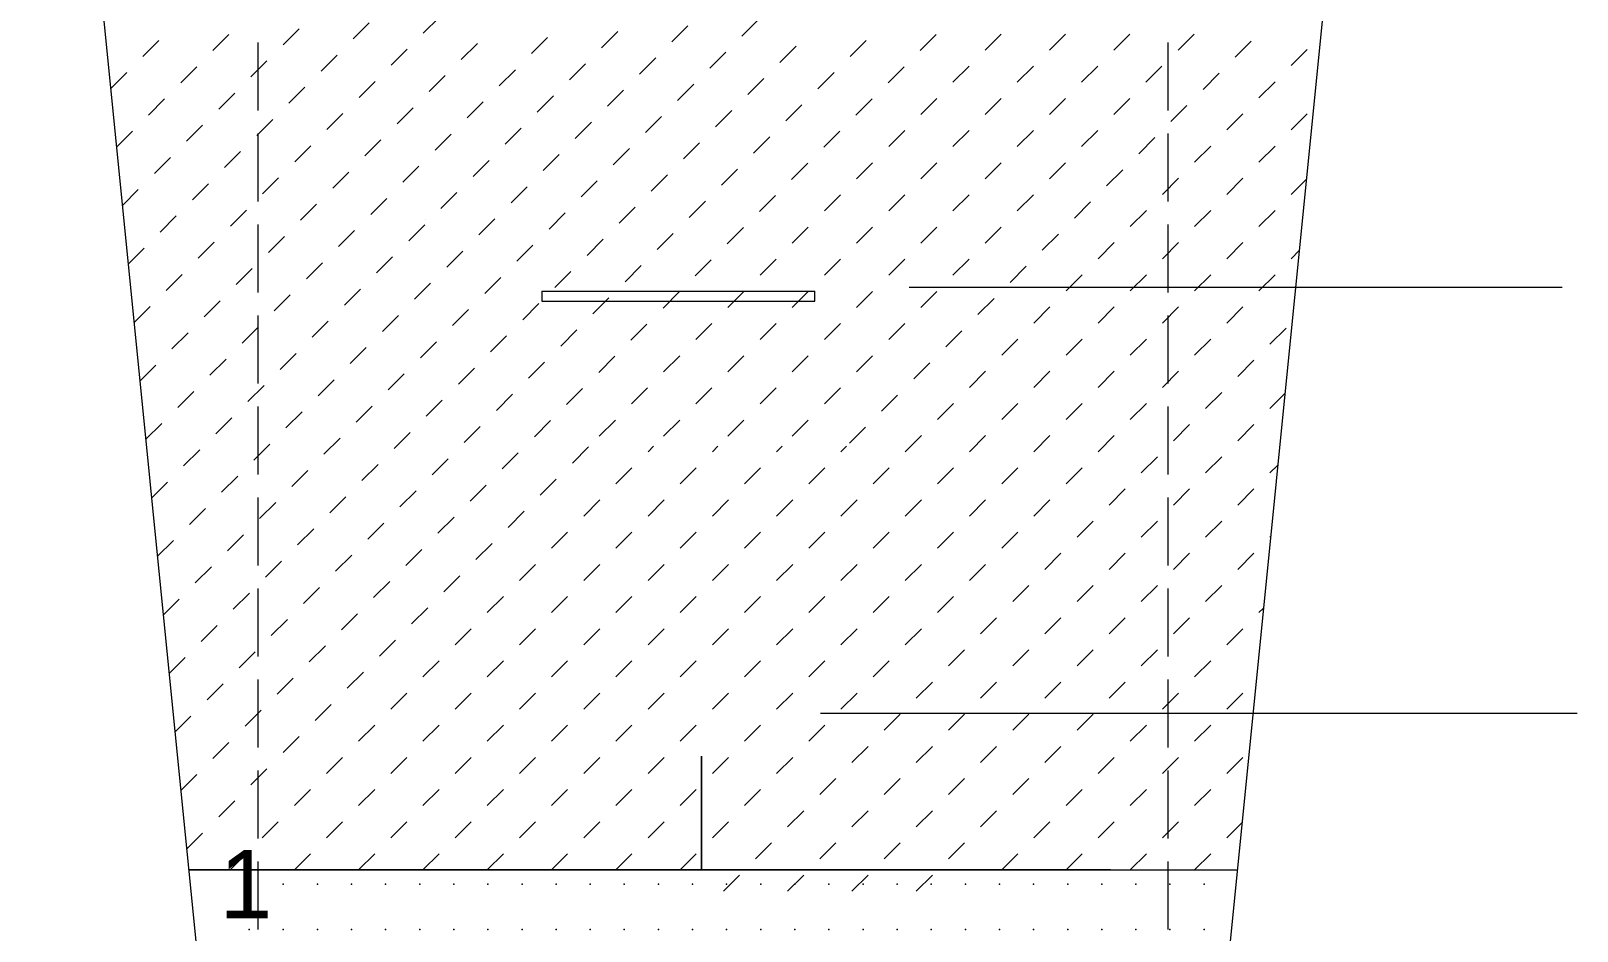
# Model space of a CAD drawing. Header units: millimetres. Extents: x 2046 to 14753, y 2361 to 29276.
# Drawn here: x 5330.53 to 5368.61, y 3616.65 to 3638.81 of the extents above; entities that cross this region are included whole.
import ezdxf

# ---------------------------------------------------------------- set-up
doc = ezdxf.new("R2010")
doc.units = ezdxf.units.MM
doc.layers.add('KANAL_TIPLER', color=5, linetype='Continuous', lineweight=0)
doc.styles.get("Standard").update_dxf_attribs({"font": 'arial.ttf'})

msp = doc.modelspace()

# ---------------------------------------------------------------- linework, layer by layer
at = {"layer": 'KANAL_TIPLER', "color": 1, "lineweight": 0}
for p, q in [((5330.527, 3657.008, 0), (5336.127, 3601.008, 0)), ((5358.537, 3601.008, 0), (5364.127, 3656.908, 0)), ((5338.464, 3638.613, 0), (5338.86, 3639.008, 0)), ((5340.192, 3638.757, 0), (5340.588, 3639.152, 0)), ((5346.312, 3638.541, 0), (5346.708, 3638.936, 0)), ((5348.04, 3638.685, 0), (5348.436, 3639.08, 0)), ((5333.28, 3638.181, 0), (5333.676, 3638.577, 0)), ((5335.008, 3638.325, 0), (5335.404, 3638.721, 0)), ((5336.736, 3638.469, 0), (5337.132, 3638.864, 0)), ((5342.856, 3638.253, 0), (5343.252, 3638.649, 0)), ((5344.584, 3638.397, 0), (5344.98, 3638.793, 0)), ((5350.704, 3638.181, 0), (5351.1, 3638.577, 0)), ((5352.432, 3638.325, 0), (5352.827, 3638.721, 0)), ((5354.03, 3638.339, 0), (5354.426, 3638.735, 0)), ((5355.614, 3638.339, 0), (5356.01, 3638.735, 0)), ((5357.198, 3638.339, 0), (5357.594, 3638.735, 0)), ((5358.782, 3638.339, 0), (5359.178, 3638.735, 0)), ((5360.19, 3638.163, 0), (5360.586, 3638.559, 0)), ((5336.127, 3636.848, 0), (5336.127, 3638.528, 0)), ((5337.672, 3637.821, 0), (5338.068, 3638.217, 0)), ((5339.4, 3637.965, 0), (5339.796, 3638.361, 0)), ((5341.128, 3638.109, 0), (5341.524, 3638.505, 0)), ((5347.248, 3637.893, 0), (5347.644, 3638.289, 0)), ((5348.976, 3638.037, 0), (5349.372, 3638.433, 0)), ((5358.537, 3636.848, 0), (5358.537, 3638.528, 0)), ((5361.566, 3637.956, 0), (5361.962, 3638.352, 0)), ((5332.489, 3637.389, 0), (5332.885, 3637.785, 0)), ((5334.216, 3637.533, 0), (5334.612, 3637.929, 0)), ((5335.944, 3637.677, 0), (5336.34, 3638.073, 0)), ((5342.064, 3637.461, 0), (5342.46, 3637.857, 0)), ((5343.792, 3637.605, 0), (5344.188, 3638.001, 0)), ((5345.52, 3637.749, 0), (5345.916, 3638.145, 0)), ((5349.912, 3637.389, 0), (5350.308, 3637.785, 0)), ((5351.64, 3637.533, 0), (5352.036, 3637.929, 0)), ((5353.238, 3637.547, 0), (5353.634, 3637.943, 0)), ((5354.822, 3637.547, 0), (5355.218, 3637.943, 0)), ((5356.406, 3637.547, 0), (5356.802, 3637.943, 0)), ((5357.99, 3637.547, 0), (5358.386, 3637.943, 0)), ((5336.88, 3637.029, 0), (5337.276, 3637.425, 0)), ((5338.608, 3637.173, 0), (5339.004, 3637.569, 0)), ((5340.336, 3637.317, 0), (5340.732, 3637.713, 0)), ((5346.456, 3637.101, 0), (5346.852, 3637.497, 0)), ((5348.184, 3637.245, 0), (5348.58, 3637.641, 0)), ((5359.398, 3637.372, 0), (5359.794, 3637.767, 0)), ((5360.774, 3637.164, 0), (5361.17, 3637.56, 0)), ((5333.424, 3636.741, 0), (5333.82, 3637.137, 0)), ((5335.152, 3636.885, 0), (5335.548, 3637.281, 0)), ((5341.272, 3636.669, 0), (5341.668, 3637.065, 0)), ((5343, 3636.813, 0), (5343.396, 3637.209, 0)), ((5344.728, 3636.957, 0), (5345.124, 3637.353, 0)), ((5350.848, 3636.741, 0), (5351.244, 3637.137, 0)), ((5352.446, 3636.755, 0), (5352.842, 3637.151, 0)), ((5354.03, 3636.755, 0), (5354.426, 3637.151, 0)), ((5355.614, 3636.755, 0), (5356.01, 3637.151, 0)), ((5357.198, 3636.755, 0), (5357.594, 3637.151, 0)), ((5336.088, 3636.237, 0), (5336.484, 3636.633, 0)), ((5337.816, 3636.381, 0), (5338.212, 3636.777, 0)), ((5339.544, 3636.525, 0), (5339.94, 3636.921, 0)), ((5345.664, 3636.309, 0), (5346.06, 3636.705, 0)), ((5347.392, 3636.453, 0), (5347.788, 3636.849, 0)), ((5349.12, 3636.597, 0), (5349.516, 3636.993, 0)), ((5358.606, 3636.58, 0), (5359.002, 3636.976, 0)), ((5359.982, 3636.372, 0), (5360.378, 3636.768, 0)), ((5361.566, 3636.372, 0), (5361.962, 3636.768, 0)), ((5332.633, 3635.949, 0), (5333.029, 3636.345, 0)), ((5334.36, 3636.093, 0), (5334.756, 3636.489, 0)), ((5336.127, 3634.608, 0), (5336.127, 3636.288, 0)), ((5340.48, 3635.877, 0), (5340.876, 3636.273, 0)), ((5342.208, 3636.021, 0), (5342.604, 3636.417, 0)), ((5343.936, 3636.165, 0), (5344.332, 3636.561, 0)), ((5350.056, 3635.949, 0), (5350.452, 3636.345, 0)), ((5351.654, 3635.963, 0), (5352.05, 3636.359, 0)), ((5353.238, 3635.963, 0), (5353.634, 3636.359, 0)), ((5354.822, 3635.963, 0), (5355.218, 3636.359, 0)), ((5356.406, 3635.963, 0), (5356.802, 3636.359, 0)), ((5358.537, 3634.608, 0), (5358.537, 3636.288, 0)), ((5337.024, 3635.589, 0), (5337.42, 3635.985, 0)), ((5338.752, 3635.733, 0), (5339.148, 3636.129, 0)), ((5344.872, 3635.517, 0), (5345.268, 3635.913, 0)), ((5346.6, 3635.661, 0), (5346.996, 3636.057, 0)), ((5348.328, 3635.805, 0), (5348.724, 3636.201, 0)), ((5357.814, 3635.788, 0), (5358.21, 3636.184, 0)), ((5359.19, 3635.58, 0), (5359.586, 3635.976, 0)), ((5360.774, 3635.58, 0), (5361.17, 3635.976, 0)), ((5333.568, 3635.301, 0), (5333.964, 3635.697, 0)), ((5335.296, 3635.445, 0), (5335.692, 3635.841, 0)), ((5341.416, 3635.229, 0), (5341.812, 3635.625, 0)), ((5343.144, 3635.373, 0), (5343.54, 3635.769, 0)), ((5349.264, 3635.157, 0), (5349.66, 3635.553, 0)), ((5350.862, 3635.171, 0), (5351.258, 3635.567, 0)), ((5352.446, 3635.171, 0), (5352.842, 3635.567, 0)), ((5354.03, 3635.171, 0), (5354.426, 3635.567, 0)), ((5355.614, 3635.171, 0), (5356.01, 3635.567, 0)), ((5336.232, 3634.797, 0), (5336.628, 3635.193, 0)), ((5337.96, 3634.941, 0), (5338.356, 3635.337, 0)), ((5339.688, 3635.085, 0), (5340.084, 3635.481, 0)), ((5344.08, 3634.725, 0), (5344.476, 3635.121, 0)), ((5345.808, 3634.869, 0), (5346.204, 3635.265, 0)), ((5347.536, 3635.013, 0), (5347.932, 3635.409, 0)), ((5357.022, 3634.996, 0), (5357.418, 3635.392, 0)), ((5358.398, 3634.788, 0), (5358.794, 3635.184, 0)), ((5359.982, 3634.788, 0), (5360.378, 3635.184, 0)), ((5361.566, 3634.788, 0), (5361.942, 3635.164, 0)), ((5332.777, 3634.509, 0), (5333.172, 3634.905, 0)), ((5334.504, 3634.653, 0), (5334.9, 3635.049, 0)), ((5340.624, 3634.437, 0), (5341.02, 3634.833, 0)), ((5342.352, 3634.581, 0), (5342.748, 3634.977, 0)), ((5348.472, 3634.365, 0), (5348.868, 3634.761, 0)), ((5350.07, 3634.379, 0), (5350.466, 3634.775, 0)), ((5351.654, 3634.379, 0), (5352.05, 3634.775, 0)), ((5353.238, 3634.379, 0), (5353.634, 3634.775, 0)), ((5354.822, 3634.379, 0), (5355.218, 3634.775, 0)), ((5335.44, 3634.005, 0), (5335.836, 3634.401, 0)), ((5337.168, 3634.149, 0), (5337.564, 3634.545, 0)), ((5338.896, 3634.293, 0), (5339.292, 3634.689, 0)), ((5345.016, 3634.077, 0), (5345.412, 3634.473, 0)), ((5346.744, 3634.221, 0), (5347.14, 3634.617, 0)), ((5356.23, 3634.204, 0), (5356.626, 3634.6, 0)), ((5357.606, 3633.996, 0), (5358.002, 3634.392, 0)), ((5359.19, 3633.996, 0), (5359.586, 3634.392, 0)), ((5360.774, 3633.996, 0), (5361.17, 3634.392, 0)), ((5333.712, 3633.861, 0), (5334.108, 3634.257, 0)), ((5336.127, 3632.368, 0), (5336.127, 3634.048, 0)), ((5339.832, 3633.645, 0), (5340.228, 3634.041, 0)), ((5340.252, 3634.178, 0), (5340.252, 3634.178, 0)), ((5341.56, 3633.789, 0), (5341.956, 3634.185, 0)), ((5343.288, 3633.933, 0), (5343.684, 3634.329, 0)), ((5347.68, 3633.573, 0), (5348.076, 3633.969, 0)), ((5349.278, 3633.587, 0), (5349.674, 3633.983, 0)), ((5350.862, 3633.587, 0), (5351.258, 3633.983, 0)), ((5352.446, 3633.587, 0), (5352.842, 3633.983, 0)), ((5354.03, 3633.587, 0), (5354.426, 3633.983, 0)), ((5358.537, 3632.368, 0), (5358.537, 3634.048, 0)), ((5334.648, 3633.213, 0), (5335.044, 3633.609, 0)), ((5336.376, 3633.357, 0), (5336.772, 3633.753, 0)), ((5338.104, 3633.501, 0), (5338.5, 3633.897, 0)), ((5344.224, 3633.285, 0), (5344.62, 3633.681, 0)), ((5345.952, 3633.429, 0), (5346.348, 3633.825, 0)), ((5355.438, 3633.412, 0), (5355.834, 3633.808, 0)), ((5356.814, 3633.204, 0), (5357.21, 3633.6, 0)), ((5358.398, 3633.204, 0), (5358.794, 3633.6, 0)), ((5359.982, 3633.204, 0), (5360.378, 3633.6, 0)), ((5332.921, 3633.069, 0), (5333.316, 3633.465, 0)), ((5339.04, 3632.853, 0), (5339.436, 3633.249, 0)), ((5340.768, 3632.997, 0), (5341.164, 3633.393, 0)), ((5342.496, 3633.141, 0), (5342.892, 3633.537, 0)), ((5361.566, 3633.204, 0), (5361.766, 3633.404, 0)), ((5335.584, 3632.565, 0), (5335.98, 3632.961, 0)), ((5337.312, 3632.709, 0), (5337.708, 3633.105, 0)), ((5343.432, 3632.493, 0), (5343.828, 3632.889, 0)), ((5345.16, 3632.637, 0), (5345.556, 3633.033, 0)), ((5346.888, 3632.781, 0), (5347.284, 3633.177, 0)), ((5348.486, 3632.795, 0), (5348.882, 3633.191, 0)), ((5350.07, 3632.795, 0), (5350.466, 3633.191, 0)), ((5351.654, 3632.795, 0), (5352.05, 3633.191, 0)), ((5353.238, 3632.795, 0), (5353.634, 3633.191, 0)), ((5354.646, 3632.62, 0), (5355.042, 3633.016, 0)), ((5333.856, 3632.421, 0), (5334.252, 3632.817, 0)), ((5338.248, 3632.061, 0), (5338.644, 3632.457, 0)), ((5339.976, 3632.205, 0), (5340.372, 3632.601, 0)), ((5341.704, 3632.349, 0), (5342.1, 3632.745, 0)), ((5352.159, 3632.505, 0), (5368.24, 3632.505, 0)), ((5356.022, 3632.412, 0), (5356.418, 3632.808, 0)), ((5357.606, 3632.412, 0), (5358.002, 3632.808, 0)), ((5359.19, 3632.412, 0), (5359.586, 3632.808, 0)), ((5360.774, 3632.412, 0), (5361.17, 3632.808, 0)), ((5334.792, 3631.773, 0), (5335.188, 3632.169, 0)), ((5336.52, 3631.917, 0), (5336.916, 3632.313, 0)), ((5342.64, 3631.701, 0), (5343.036, 3632.097, 0)), ((5343.114, 3632.405, 0), (5349.834, 3632.405, 0)), ((5343.114, 3632.405, 0), (5349.834, 3632.405, 0)), ((5343.114, 3632.405, 0), (5343.114, 3632.157, 0)), ((5343.114, 3632.157, 0), (5349.834, 3632.157, 0)), ((5344.368, 3631.845, 0), (5344.764, 3632.241, 0)), ((5346.096, 3631.989, 0), (5346.492, 3632.385, 0)), ((5347.694, 3632.003, 0), (5348.09, 3632.399, 0)), ((5349.278, 3632.003, 0), (5349.674, 3632.399, 0)), ((5349.834, 3632.157, 0), (5349.834, 3632.405, 0)), ((5350.862, 3632.003, 0), (5351.258, 3632.399, 0)), ((5352.446, 3632.003, 0), (5352.842, 3632.399, 0)), ((5353.854, 3631.828, 0), (5354.25, 3632.224, 0)), ((5333.065, 3631.629, 0), (5333.46, 3632.025, 0)), ((5336.127, 3630.128, 0), (5336.127, 3631.808, 0)), ((5339.184, 3631.413, 0), (5339.58, 3631.809, 0)), ((5340.912, 3631.557, 0), (5341.308, 3631.953, 0)), ((5355.231, 3631.62, 0), (5355.626, 3632.016, 0)), ((5356.814, 3631.62, 0), (5357.21, 3632.016, 0)), ((5358.398, 3631.62, 0), (5358.794, 3632.016, 0)), ((5358.537, 3630.128, 0), (5358.537, 3631.808, 0)), ((5359.982, 3631.62, 0), (5360.378, 3632.016, 0)), ((5334, 3630.981, 0), (5334.396, 3631.377, 0)), ((5335.728, 3631.125, 0), (5336.124, 3631.521, 0)), ((5337.456, 3631.269, 0), (5337.852, 3631.665, 0)), ((5341.848, 3630.909, 0), (5342.244, 3631.305, 0)), ((5343.576, 3631.053, 0), (5343.972, 3631.449, 0)), ((5345.304, 3631.197, 0), (5345.7, 3631.593, 0)), ((5346.902, 3631.212, 0), (5347.298, 3631.607, 0)), ((5348.486, 3631.212, 0), (5348.882, 3631.607, 0)), ((5350.07, 3631.212, 0), (5350.466, 3631.607, 0)), ((5351.654, 3631.212, 0), (5352.05, 3631.607, 0)), ((5353.062, 3631.036, 0), (5353.458, 3631.432, 0)), ((5361.045, 3631.099, 0), (5361.441, 3631.495, 0)), ((5338.392, 3630.621, 0), (5338.788, 3631.017, 0)), ((5340.12, 3630.765, 0), (5340.516, 3631.161, 0)), ((5354.439, 3630.828, 0), (5354.835, 3631.224, 0)), ((5356.022, 3630.828, 0), (5356.418, 3631.224, 0)), ((5357.606, 3630.828, 0), (5358.002, 3631.224, 0)), ((5359.19, 3630.828, 0), (5359.586, 3631.224, 0)), ((5333.208, 3630.189, 0), (5333.604, 3630.585, 0)), ((5334.936, 3630.333, 0), (5335.332, 3630.729, 0)), ((5336.664, 3630.477, 0), (5337.06, 3630.873, 0)), ((5342.784, 3630.261, 0), (5343.18, 3630.657, 0)), ((5344.512, 3630.405, 0), (5344.908, 3630.801, 0)), ((5346.11, 3630.42, 0), (5346.506, 3630.816, 0)), ((5347.694, 3630.42, 0), (5348.09, 3630.816, 0)), ((5349.278, 3630.42, 0), (5349.674, 3630.816, 0)), ((5350.862, 3630.42, 0), (5351.258, 3630.816, 0)), ((5352.27, 3630.244, 0), (5352.666, 3630.64, 0)), ((5360.253, 3630.307, 0), (5360.649, 3630.703, 0)), ((5337.6, 3629.829, 0), (5337.996, 3630.225, 0)), ((5339.328, 3629.973, 0), (5339.724, 3630.369, 0)), ((5341.056, 3630.117, 0), (5341.452, 3630.513, 0)), ((5353.647, 3630.036, 0), (5354.043, 3630.432, 0)), ((5355.231, 3630.036, 0), (5355.626, 3630.432, 0)), ((5356.814, 3630.036, 0), (5357.21, 3630.432, 0)), ((5358.398, 3630.036, 0), (5358.794, 3630.432, 0)), ((5334.144, 3629.541, 0), (5334.54, 3629.937, 0)), ((5335.872, 3629.685, 0), (5336.268, 3630.081, 0)), ((5341.992, 3629.469, 0), (5342.388, 3629.865, 0)), ((5343.72, 3629.613, 0), (5344.116, 3630.009, 0)), ((5345.319, 3629.628, 0), (5345.714, 3630.024, 0)), ((5346.902, 3629.628, 0), (5347.298, 3630.024, 0)), ((5348.486, 3629.628, 0), (5348.882, 3630.024, 0)), ((5350.07, 3629.628, 0), (5350.466, 3630.024, 0)), ((5351.479, 3629.452, 0), (5351.874, 3629.848, 0)), ((5359.461, 3629.515, 0), (5359.857, 3629.911, 0)), ((5361.045, 3629.515, 0), (5361.414, 3629.884, 0)), ((5336.127, 3627.888, 0), (5336.127, 3629.568, 0)), ((5336.808, 3629.037, 0), (5337.204, 3629.433, 0)), ((5338.536, 3629.181, 0), (5338.932, 3629.577, 0)), ((5340.264, 3629.325, 0), (5340.66, 3629.721, 0)), ((5352.855, 3629.244, 0), (5353.251, 3629.64, 0)), ((5354.439, 3629.244, 0), (5354.835, 3629.64, 0)), ((5356.022, 3629.244, 0), (5356.418, 3629.64, 0)), ((5357.606, 3629.244, 0), (5358.002, 3629.64, 0)), ((5358.537, 3627.888, 0), (5358.537, 3629.568, 0)), ((5333.352, 3628.749, 0), (5333.748, 3629.145, 0)), ((5335.08, 3628.893, 0), (5335.476, 3629.289, 0)), ((5341.2, 3628.677, 0), (5341.596, 3629.073, 0)), ((5342.928, 3628.821, 0), (5343.324, 3629.217, 0)), ((5344.527, 3628.836, 0), (5344.923, 3629.232, 0)), ((5346.11, 3628.836, 0), (5346.506, 3629.232, 0)), ((5347.694, 3628.836, 0), (5348.09, 3629.232, 0)), ((5349.278, 3628.836, 0), (5349.674, 3629.232, 0)), ((5350.687, 3628.66, 0), (5351.083, 3629.056, 0)), ((5358.669, 3628.723, 0), (5359.065, 3629.119, 0)), ((5360.253, 3628.723, 0), (5360.649, 3629.119, 0)), ((5336.016, 3628.245, 0), (5336.412, 3628.641, 0)), ((5337.744, 3628.389, 0), (5338.14, 3628.785, 0)), ((5339.472, 3628.533, 0), (5339.868, 3628.929, 0)), ((5352.063, 3628.452, 0), (5352.459, 3628.848, 0)), ((5353.647, 3628.452, 0), (5354.043, 3628.848, 0)), ((5355.231, 3628.452, 0), (5355.626, 3628.848, 0)), ((5356.814, 3628.452, 0), (5357.21, 3628.848, 0)), ((5334.288, 3628.101, 0), (5334.684, 3628.497, 0)), ((5340.408, 3627.885, 0), (5340.804, 3628.281, 0)), ((5342.136, 3628.029, 0), (5342.532, 3628.425, 0)), ((5343.864, 3628.173, 0), (5344.26, 3628.569, 0)), ((5345.727, 3628.452, 0), (5345.862, 3628.587, 0)), ((5347.311, 3628.452, 0), (5347.446, 3628.587, 0)), ((5348.895, 3628.452, 0), (5349.03, 3628.587, 0)), ((5350.479, 3628.452, 0), (5350.614, 3628.587, 0)), ((5357.877, 3627.931, 0), (5358.273, 3628.327, 0)), ((5359.461, 3627.931, 0), (5359.857, 3628.327, 0)), ((5336.952, 3627.597, 0), (5337.348, 3627.993, 0)), ((5338.68, 3627.741, 0), (5339.076, 3628.137, 0)), ((5344.935, 3627.66, 0), (5345.331, 3628.056, 0)), ((5346.519, 3627.66, 0), (5346.915, 3628.056, 0)), ((5348.103, 3627.66, 0), (5348.499, 3628.056, 0)), ((5349.687, 3627.66, 0), (5350.083, 3628.056, 0)), ((5351.271, 3627.66, 0), (5351.667, 3628.056, 0)), ((5352.855, 3627.66, 0), (5353.251, 3628.056, 0)), ((5354.439, 3627.66, 0), (5354.835, 3628.056, 0)), ((5356.022, 3627.66, 0), (5356.418, 3628.056, 0)), ((5361.045, 3627.931, 0), (5361.238, 3628.124, 0)), ((5333.496, 3627.309, 0), (5333.892, 3627.705, 0)), ((5335.224, 3627.453, 0), (5335.62, 3627.849, 0)), ((5341.344, 3627.237, 0), (5341.74, 3627.633, 0)), ((5343.072, 3627.381, 0), (5343.468, 3627.777, 0)), ((5357.085, 3627.139, 0), (5357.481, 3627.535, 0)), ((5358.669, 3627.139, 0), (5359.065, 3627.535, 0)), ((5360.253, 3627.139, 0), (5360.649, 3627.535, 0)), ((5336.127, 3625.648, 0), (5336.127, 3627.328, 0)), ((5336.16, 3626.805, 0), (5336.556, 3627.201, 0)), ((5337.888, 3626.949, 0), (5338.284, 3627.345, 0)), ((5339.616, 3627.093, 0), (5340.012, 3627.489, 0)), ((5344.143, 3626.868, 0), (5344.539, 3627.264, 0)), ((5345.727, 3626.868, 0), (5346.123, 3627.264, 0)), ((5347.311, 3626.868, 0), (5347.707, 3627.264, 0)), ((5348.895, 3626.868, 0), (5349.291, 3627.264, 0)), ((5350.479, 3626.868, 0), (5350.875, 3627.264, 0)), ((5352.063, 3626.868, 0), (5352.459, 3627.264, 0)), ((5353.647, 3626.868, 0), (5354.043, 3627.264, 0)), ((5355.231, 3626.868, 0), (5355.626, 3627.264, 0)), ((5358.537, 3625.648, 0), (5358.537, 3627.328, 0)), ((5334.432, 3626.661, 0), (5334.828, 3627.057, 0)), ((5340.552, 3626.445, 0), (5340.948, 3626.841, 0)), ((5342.28, 3626.589, 0), (5342.676, 3626.985, 0)), ((5356.293, 3626.347, 0), (5356.689, 3626.743, 0)), ((5357.877, 3626.347, 0), (5358.273, 3626.743, 0)), ((5359.461, 3626.347, 0), (5359.857, 3626.743, 0)), ((5335.368, 3626.013, 0), (5335.764, 3626.409, 0)), ((5337.096, 3626.157, 0), (5337.492, 3626.553, 0)), ((5338.824, 3626.301, 0), (5339.22, 3626.697, 0)), ((5343.351, 3626.076, 0), (5343.747, 3626.472, 0)), ((5344.935, 3626.076, 0), (5345.331, 3626.472, 0)), ((5346.519, 3626.076, 0), (5346.915, 3626.472, 0)), ((5348.103, 3626.076, 0), (5348.499, 3626.472, 0)), ((5349.687, 3626.076, 0), (5350.083, 3626.472, 0)), ((5351.271, 3626.076, 0), (5351.667, 3626.472, 0)), ((5352.855, 3626.076, 0), (5353.251, 3626.472, 0)), ((5354.439, 3626.076, 0), (5354.835, 3626.472, 0)), ((5361.045, 3626.347, 0), (5361.062, 3626.364, 0)), ((5333.64, 3625.869, 0), (5334.036, 3626.265, 0)), ((5339.76, 3625.653, 0), (5340.156, 3626.049, 0)), ((5341.488, 3625.797, 0), (5341.884, 3626.193, 0)), ((5334.576, 3625.221, 0), (5334.972, 3625.617, 0)), ((5336.304, 3625.365, 0), (5336.7, 3625.761, 0)), ((5338.032, 3625.509, 0), (5338.428, 3625.905, 0)), ((5342.559, 3625.284, 0), (5342.955, 3625.68, 0)), ((5344.143, 3625.284, 0), (5344.539, 3625.68, 0)), ((5345.727, 3625.284, 0), (5346.123, 3625.68, 0)), ((5347.311, 3625.284, 0), (5347.707, 3625.68, 0)), ((5348.895, 3625.284, 0), (5349.291, 3625.68, 0)), ((5350.479, 3625.284, 0), (5350.875, 3625.68, 0)), ((5352.063, 3625.284, 0), (5352.459, 3625.68, 0)), ((5353.647, 3625.284, 0), (5354.043, 3625.68, 0)), ((5355.501, 3625.555, 0), (5355.897, 3625.951, 0)), ((5357.085, 3625.555, 0), (5357.481, 3625.951, 0)), ((5358.669, 3625.555, 0), (5359.065, 3625.951, 0)), ((5360.253, 3625.555, 0), (5360.649, 3625.951, 0)), ((5338.968, 3624.861, 0), (5339.364, 3625.257, 0)), ((5340.696, 3625.005, 0), (5341.092, 3625.401, 0)), ((5333.784, 3624.429, 0), (5334.18, 3624.825, 0)), ((5335.512, 3624.573, 0), (5335.908, 3624.969, 0)), ((5336.127, 3623.408, 0), (5336.127, 3625.088, 0)), ((5337.24, 3624.717, 0), (5337.636, 3625.113, 0)), ((5341.767, 3624.492, 0), (5342.163, 3624.888, 0)), ((5343.351, 3624.492, 0), (5343.747, 3624.888, 0)), ((5344.935, 3624.492, 0), (5345.331, 3624.888, 0)), ((5346.519, 3624.492, 0), (5346.915, 3624.888, 0)), ((5348.103, 3624.492, 0), (5348.499, 3624.888, 0)), ((5349.687, 3624.492, 0), (5350.083, 3624.888, 0)), ((5351.271, 3624.492, 0), (5351.667, 3624.888, 0)), ((5352.855, 3624.492, 0), (5353.251, 3624.888, 0)), ((5354.709, 3624.763, 0), (5355.105, 3625.159, 0)), ((5356.293, 3624.763, 0), (5356.689, 3625.159, 0)), ((5357.877, 3624.763, 0), (5358.273, 3625.159, 0)), ((5358.537, 3623.408, 0), (5358.537, 3625.088, 0)), ((5359.461, 3624.763, 0), (5359.857, 3625.159, 0)), ((5338.176, 3624.069, 0), (5338.572, 3624.465, 0)), ((5339.904, 3624.213, 0), (5340.3, 3624.609, 0)), ((5360.774, 3624.492, 0), (5360.886, 3624.604, 0)), ((5334.72, 3623.781, 0), (5335.116, 3624.177, 0)), ((5336.448, 3623.925, 0), (5336.844, 3624.321, 0)), ((5340.975, 3623.7, 0), (5341.371, 3624.096, 0)), ((5342.559, 3623.7, 0), (5342.955, 3624.096, 0)), ((5344.143, 3623.7, 0), (5344.539, 3624.096, 0)), ((5345.727, 3623.7, 0), (5346.123, 3624.096, 0)), ((5347.311, 3623.7, 0), (5347.707, 3624.096, 0)), ((5348.895, 3623.7, 0), (5349.291, 3624.096, 0)), ((5350.479, 3623.7, 0), (5350.875, 3624.096, 0)), ((5352.063, 3623.7, 0), (5352.459, 3624.096, 0)), ((5353.918, 3623.971, 0), (5354.313, 3624.367, 0)), ((5355.501, 3623.971, 0), (5355.897, 3624.367, 0)), ((5357.085, 3623.971, 0), (5357.481, 3624.367, 0)), ((5358.669, 3623.971, 0), (5359.065, 3624.367, 0)), ((5359.982, 3623.7, 0), (5360.378, 3624.096, 0)), ((5339.112, 3623.421, 0), (5339.508, 3623.817, 0)), ((5333.928, 3622.989, 0), (5334.324, 3623.385, 0)), ((5335.656, 3623.133, 0), (5336.052, 3623.529, 0)), ((5337.384, 3623.277, 0), (5337.78, 3623.673, 0)), ((5340.183, 3622.908, 0), (5340.579, 3623.304, 0)), ((5341.767, 3622.908, 0), (5342.163, 3623.304, 0)), ((5343.351, 3622.908, 0), (5343.747, 3623.304, 0)), ((5344.935, 3622.908, 0), (5345.331, 3623.304, 0)), ((5346.519, 3622.908, 0), (5346.915, 3623.304, 0)), ((5348.103, 3622.908, 0), (5348.499, 3623.304, 0)), ((5349.687, 3622.908, 0), (5350.083, 3623.304, 0)), ((5351.271, 3622.908, 0), (5351.667, 3623.304, 0)), ((5353.126, 3623.179, 0), (5353.522, 3623.575, 0)), ((5354.709, 3623.179, 0), (5355.105, 3623.575, 0)), ((5356.293, 3623.179, 0), (5356.689, 3623.575, 0)), ((5357.877, 3623.179, 0), (5358.273, 3623.575, 0)), ((5359.19, 3622.908, 0), (5359.586, 3623.304, 0)), ((5338.32, 3622.629, 0), (5338.716, 3623.025, 0)), ((5334.864, 3622.341, 0), (5335.26, 3622.737, 0)), ((5336.127, 3621.168, 0), (5336.127, 3622.848, 0)), ((5336.592, 3622.485, 0), (5336.988, 3622.881, 0)), ((5352.334, 3622.387, 0), (5352.73, 3622.783, 0)), ((5353.918, 3622.387, 0), (5354.313, 3622.783, 0)), ((5355.501, 3622.387, 0), (5355.897, 3622.783, 0)), ((5357.085, 3622.387, 0), (5357.481, 3622.783, 0)), ((5358.537, 3621.168, 0), (5358.537, 3622.848, 0)), ((5337.528, 3621.837, 0), (5337.924, 3622.233, 0)), ((5339.391, 3622.116, 0), (5339.787, 3622.512, 0)), ((5340.975, 3622.116, 0), (5341.371, 3622.512, 0)), ((5342.559, 3622.116, 0), (5342.955, 3622.512, 0)), ((5344.143, 3622.116, 0), (5344.539, 3622.512, 0)), ((5345.727, 3622.116, 0), (5346.123, 3622.512, 0)), ((5347.311, 3622.116, 0), (5347.707, 3622.512, 0)), ((5348.895, 3622.116, 0), (5349.291, 3622.512, 0)), ((5350.479, 3622.116, 0), (5350.875, 3622.512, 0)), ((5358.398, 3622.116, 0), (5358.794, 3622.512, 0)), ((5359.982, 3622.116, 0), (5360.378, 3622.512, 0)), ((5334.072, 3621.549, 0), (5334.468, 3621.945, 0)), ((5335.8, 3621.693, 0), (5336.196, 3622.089, 0)), ((5349.979, 3622.014, 0), (5368.61, 3622.014, 0)), ((5351.542, 3621.595, 0), (5351.938, 3621.991, 0)), ((5353.126, 3621.595, 0), (5353.522, 3621.991, 0)), ((5354.709, 3621.595, 0), (5355.105, 3621.991, 0)), ((5356.293, 3621.595, 0), (5356.689, 3621.991, 0)), ((5336.736, 3621.045, 0), (5337.132, 3621.441, 0)), ((5338.599, 3621.325, 0), (5338.995, 3621.721, 0)), ((5340.183, 3621.325, 0), (5340.579, 3621.721, 0)), ((5341.767, 3621.325, 0), (5342.163, 3621.721, 0)), ((5343.351, 3621.325, 0), (5343.747, 3621.721, 0)), ((5344.935, 3621.325, 0), (5345.331, 3621.721, 0)), ((5346.519, 3621.325, 0), (5346.915, 3621.721, 0)), ((5348.103, 3621.325, 0), (5348.499, 3621.721, 0)), ((5349.687, 3621.325, 0), (5350.083, 3621.721, 0)), ((5357.606, 3621.325, 0), (5358.002, 3621.721, 0)), ((5359.19, 3621.325, 0), (5359.586, 3621.721, 0)), ((5335.008, 3620.901, 0), (5335.404, 3621.297, 0)), ((5350.75, 3620.803, 0), (5351.146, 3621.199, 0)), ((5352.334, 3620.803, 0), (5352.73, 3621.199, 0)), ((5353.918, 3620.803, 0), (5354.313, 3621.199, 0)), ((5355.501, 3620.803, 0), (5355.897, 3621.199, 0)), ((5335.944, 3620.253, 0), (5336.34, 3620.649, 0)), ((5337.807, 3620.533, 0), (5338.203, 3620.929, 0)), ((5339.391, 3620.533, 0), (5339.787, 3620.929, 0)), ((5340.975, 3620.533, 0), (5341.371, 3620.929, 0)), ((5342.559, 3620.533, 0), (5342.955, 3620.929, 0)), ((5344.143, 3620.533, 0), (5344.539, 3620.929, 0)), ((5345.727, 3620.533, 0), (5346.123, 3620.929, 0)), ((5347.042, 3618.157, 0), (5347.042, 3620.957, 0)), ((5347.042, 3620.957, 0), (5347.042, 3618.157, 0)), ((5347.311, 3620.533, 0), (5347.707, 3620.929, 0)), ((5348.895, 3620.533, 0), (5349.291, 3620.929, 0)), ((5356.814, 3620.533, 0), (5357.21, 3620.929, 0)), ((5358.398, 3620.533, 0), (5358.794, 3620.929, 0)), ((5359.982, 3620.533, 0), (5360.378, 3620.929, 0)), ((5334.216, 3620.109, 0), (5334.612, 3620.505, 0)), ((5336.127, 3618.928, 0), (5336.127, 3620.608, 0)), ((5349.958, 3620.012, 0), (5350.354, 3620.408, 0)), ((5351.542, 3620.012, 0), (5351.938, 3620.408, 0)), ((5353.126, 3620.012, 0), (5353.522, 3620.408, 0)), ((5354.709, 3620.012, 0), (5355.105, 3620.408, 0)), ((5358.537, 3618.928, 0), (5358.537, 3620.608, 0)), ((5337.015, 3619.741, 0), (5337.411, 3620.137, 0)), ((5338.599, 3619.741, 0), (5338.995, 3620.137, 0)), ((5340.183, 3619.741, 0), (5340.579, 3620.137, 0)), ((5341.767, 3619.741, 0), (5342.163, 3620.137, 0)), ((5343.351, 3619.741, 0), (5343.747, 3620.137, 0)), ((5344.935, 3619.741, 0), (5345.331, 3620.137, 0)), ((5346.519, 3619.741, 0), (5346.915, 3620.137, 0)), ((5348.103, 3619.741, 0), (5348.499, 3620.137, 0)), ((5356.022, 3619.741, 0), (5356.418, 3620.137, 0)), ((5357.606, 3619.741, 0), (5358.002, 3620.137, 0)), ((5359.19, 3619.741, 0), (5359.586, 3620.137, 0)), ((5335.152, 3619.461, 0), (5335.548, 3619.857, 0)), ((5349.166, 3619.22, 0), (5349.562, 3619.616, 0)), ((5350.75, 3619.22, 0), (5351.146, 3619.616, 0)), ((5352.334, 3619.22, 0), (5352.73, 3619.616, 0)), ((5353.918, 3619.22, 0), (5354.313, 3619.616, 0)), ((5336.223, 3618.949, 0), (5336.619, 3619.345, 0)), ((5337.807, 3618.949, 0), (5338.203, 3619.345, 0)), ((5339.391, 3618.949, 0), (5339.787, 3619.345, 0)), ((5340.975, 3618.949, 0), (5341.371, 3619.345, 0)), ((5342.559, 3618.949, 0), (5342.955, 3619.345, 0)), ((5344.143, 3618.949, 0), (5344.539, 3619.345, 0)), ((5345.727, 3618.949, 0), (5346.123, 3619.345, 0)), ((5347.311, 3618.949, 0), (5347.707, 3619.345, 0)), ((5355.231, 3618.949, 0), (5355.626, 3619.345, 0)), ((5356.814, 3618.949, 0), (5357.21, 3619.345, 0)), ((5358.398, 3618.949, 0), (5358.794, 3619.345, 0)), ((5359.982, 3618.949, 0), (5360.358, 3619.325, 0)), ((5334.36, 3618.67, 0), (5334.756, 3619.066, 0)), ((5348.374, 3618.428, 0), (5348.77, 3618.824, 0)), ((5349.958, 3618.428, 0), (5350.354, 3618.824, 0)), ((5351.542, 3618.428, 0), (5351.938, 3618.824, 0)), ((5353.126, 3618.428, 0), (5353.522, 3618.824, 0)), ((5335.432, 3618.157, 0), (5335.828, 3618.553, 0)), ((5336.127, 3616.688, 0), (5336.127, 3618.368, 0)), ((5337.015, 3618.157, 0), (5337.411, 3618.553, 0)), ((5338.599, 3618.157, 0), (5338.995, 3618.553, 0)), ((5340.183, 3618.157, 0), (5340.579, 3618.553, 0)), ((5341.767, 3618.157, 0), (5342.163, 3618.553, 0)), ((5343.351, 3618.157, 0), (5343.747, 3618.553, 0)), ((5344.935, 3618.157, 0), (5345.331, 3618.553, 0)), ((5346.519, 3618.157, 0), (5346.915, 3618.553, 0)), ((5354.439, 3618.157, 0), (5354.835, 3618.553, 0)), ((5356.022, 3618.157, 0), (5356.418, 3618.553, 0)), ((5357.606, 3618.157, 0), (5358.002, 3618.553, 0)), ((5358.537, 3616.688, 0), (5358.537, 3618.368, 0)), ((5359.19, 3618.157, 0), (5359.586, 3618.553, 0)), ((5334.412, 3618.157, 0), (5360.241, 3618.157, 0)), ((5347.042, 3618.157, 0), (5334.412, 3618.157, 0)), ((5342.002, 3618.157, 0), (5336.402, 3618.157, 0)), ((5341.442, 3618.157, 0), (5336.402, 3618.157, 0)), ((5347.042, 3618.157, 0), (5341.442, 3618.157, 0)), ((5346.482, 3618.157, 0), (5341.442, 3618.157, 0)), ((5351.522, 3618.157, 0), (5346.482, 3618.157, 0)), ((5352.642, 3618.157, 0), (5347.042, 3618.157, 0)), ((5347.582, 3617.636, 0), (5347.978, 3618.032, 0)), ((5349.166, 3617.636, 0), (5349.562, 3618.032, 0)), ((5350.75, 3617.636, 0), (5351.146, 3618.032, 0)), ((5357.122, 3618.157, 0), (5351.522, 3618.157, 0)), ((5356.562, 3618.157, 0), (5351.522, 3618.157, 0)), ((5352.334, 3617.636, 0), (5352.73, 3618.032, 0))]:
    msp.add_line(p, q, dxfattribs=at)
for p in [(5335.903, 3617.808, 0), (5336.743, 3617.808, 0), (5337.583, 3617.808, 0), (5338.423, 3617.808, 0), (5339.263, 3617.808, 0), (5340.103, 3617.808, 0), (5340.943, 3617.808, 0), (5341.783, 3617.808, 0), (5342.623, 3617.808, 0), (5343.463, 3617.808, 0), (5344.303, 3617.808, 0), (5345.143, 3617.808, 0), (5345.983, 3617.808, 0), (5346.823, 3617.808, 0), (5347.663, 3617.808, 0), (5348.503, 3617.808, 0), (5349.343, 3617.808, 0), (5350.183, 3617.808, 0), (5351.023, 3617.808, 0), (5351.863, 3617.808, 0), (5352.703, 3617.808, 0), (5353.543, 3617.808, 0), (5354.383, 3617.808, 0), (5355.223, 3617.808, 0), (5356.063, 3617.808, 0), (5356.903, 3617.808, 0), (5357.743, 3617.808, 0), (5358.583, 3617.808, 0), (5359.423, 3617.808, 0), (5335.903, 3616.688, 0), (5336.743, 3616.688, 0), (5337.583, 3616.688, 0), (5338.423, 3616.688, 0), (5339.263, 3616.688, 0), (5340.103, 3616.688, 0), (5340.943, 3616.688, 0), (5341.783, 3616.688, 0), (5342.623, 3616.688, 0), (5343.463, 3616.688, 0), (5344.303, 3616.688, 0), (5345.143, 3616.688, 0), (5345.983, 3616.688, 0), (5346.823, 3616.688, 0), (5347.663, 3616.688, 0), (5348.503, 3616.688, 0), (5349.343, 3616.688, 0), (5350.183, 3616.688, 0), (5351.023, 3616.688, 0), (5351.863, 3616.688, 0), (5352.703, 3616.688, 0), (5353.543, 3616.688, 0), (5354.383, 3616.688, 0), (5355.223, 3616.688, 0), (5356.063, 3616.688, 0), (5356.903, 3616.688, 0), (5357.743, 3616.688, 0), (5358.583, 3616.688, 0), (5359.423, 3616.688, 0)]:
    msp.add_point(p, dxfattribs=at)

# ---------------------------------------------------------------- texts
msp.add_text('1', height=1.68, dxfattribs=at).set_placement((5335.168, 3616.968, 0))

doc.saveas('drawing.dxf')
